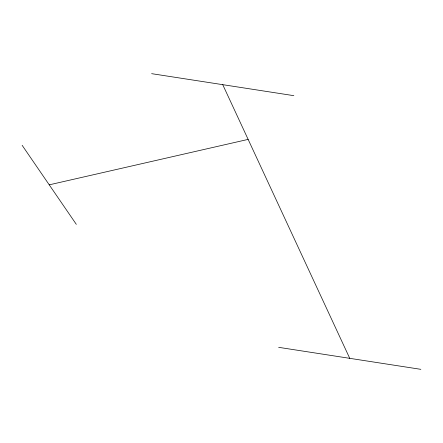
<?xml version="1.0" encoding="UTF-8"?>
<svg xmlns="http://www.w3.org/2000/svg" width="443" height="443" viewBox="0 0 443 443"><rect width="100%" height="100%" fill="white"/><g stroke="black" fill="none" stroke-linecap="round" stroke-linejoin="round"><path stroke-width="0.66" d="M49.234 184.836L248.135 139.395M151.633 73.665L293.836 95.666M278.647 347.334L420.85 369.335M22.15 145.315L76.318 224.352M222.735 84.663L349.748 358.337"/></g></svg>
